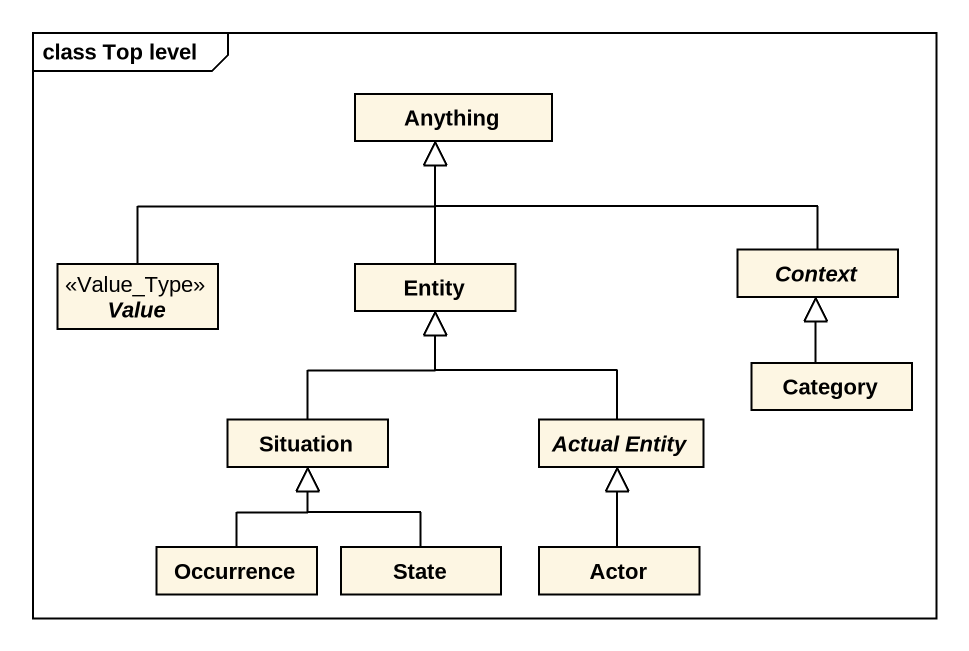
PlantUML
@startuml
mainframe class Top level
hide circle
hide empty members
class Anything
abstract class Value <<Value_Type>>
class "Entity" as Entity_
abstract class Context
class Category
class Situation
abstract class "Actual Entity" as Actual_Entity
class Occurrence
class "State" as State_
class "Actor" as Actor_
Value -right-|> Anything
Entity_ -up-|> Anything
Context -left-|> Anything
Category -up-|> Context
Situation -up-|> Entity_
Actual_Entity -up-|> Entity_
Occurrence -up-|> Situation
State_ -up-|> Situation
Actor_ -up-|> Actual_Entity
@enduml
